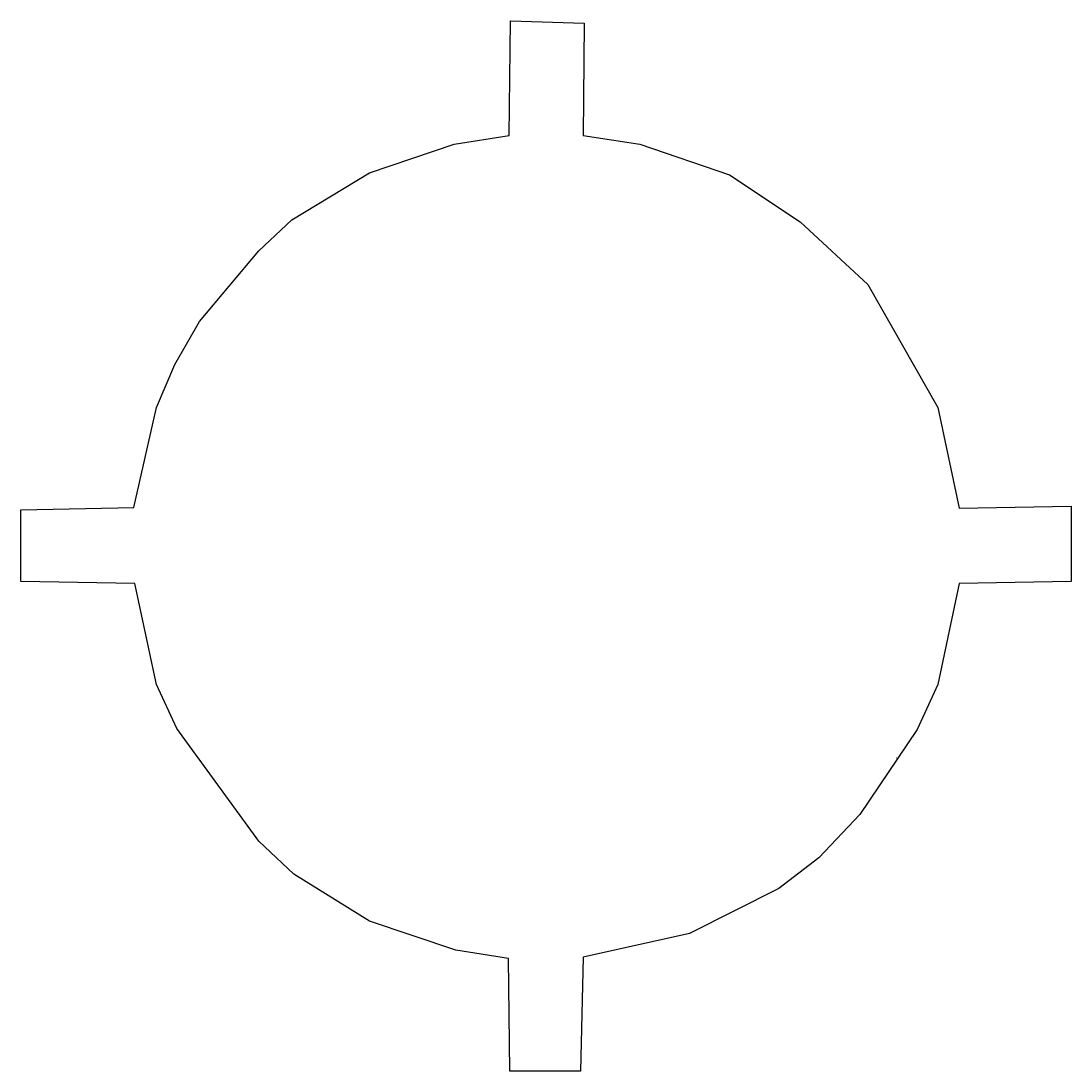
# Model space of a CAD drawing. Header units: millimetres. Extents: x -244 to 244, y -244 to 244.
import ezdxf

# ---------------------------------------------------------------- set-up
doc = ezdxf.new("R2010")
doc.units = ezdxf.units.MM
doc.layers.add('ALMOND-DRAW-PROFILE', color=7, linetype='Continuous', lineweight=25)

msp = doc.modelspace()

# ---------------------------------------------------------------- linework, layer by layer
at = {"layer": 'ALMOND-DRAW-PROFILE'}
for points in [[(-181.34, -64.43), (-191.35, -17.49), (-244.34, -16.46), (-244.34, 16.82), (-191.84, 17.91), (-181.34, 64.43), (-172.75, 84.47), (-161.3, 104.51), (-133.62, 137.44), (-118.35, 151.76), (-82.08, 173.71), (-42.71, 187.07), (-17.16, 191.07), (-16.46, 244.34), (17.78, 243.38), (17.32, 191.12), (43.67, 187.07), (85.42, 172.75), (118.35, 150.8), (149.85, 121.69), (182.3, 64.43), (192.25, 17.66), (244.34, 18.49), (244.34, -16.58), (192.29, -17.51), (182.3, -64.43), (172.75, -85.42), (146.03, -125.03), (126.94, -145.08), (108.33, -159.39), (66.81, -180.39), (17.35, -191.41), (15.99, -244.34), (-16.82, -244.34), (-17.53, -191.96), (-42, -188.03), (-82.08, -174.66), (-117.4, -152.71), (-133.62, -137.44), (-171.8, -84.95)], [(-16.53, 198.8), (-16.52, 198.8), (-16.52, 198.82)], [(15.62, 192.56), (15.61, 192.57), (15.62, 192.54)], [(163.26, -98.57), (163.24, -98.58), (163.18, -98.69)]]:
    msp.add_lwpolyline(points, close=True, dxfattribs=at)

doc.saveas('drawing.dxf')
